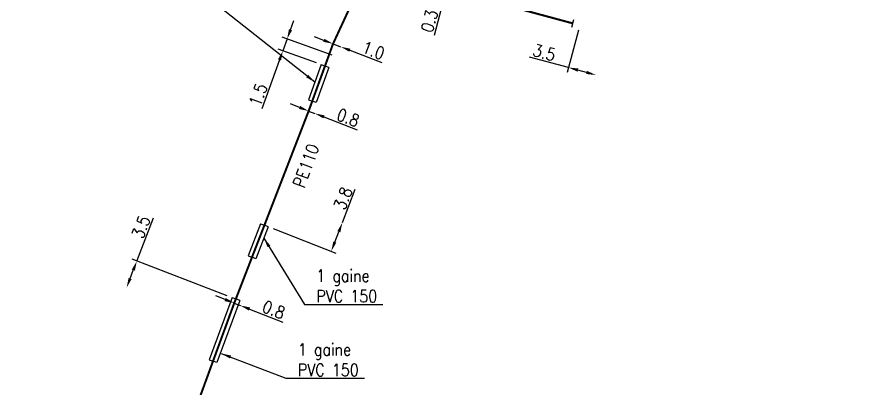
# Model space of a CAD drawing. Header units: millimetres. Extents: x 110000 to 110971, y 128118 to 129006.
# Drawn here: x 110428.5 to 110533, y 128530.9 to 128576.4 of the extents above; entities that cross this region are included whole.
import ezdxf
from ezdxf.enums import TextEntityAlignment as Align

# ---------------------------------------------------------------- set-up
doc = ezdxf.new("R2010")
doc.units = ezdxf.units.MM
doc.linetypes.add('L_100_PE', pattern=[14, 10, -1.5, 1, -1.5])
doc.layers.get('0').update_dxf_attribs({"linetype": 'CONTINUOUS'})
for name, color, linetype in [('L_140', 3, 'CONTINUOUS'), ('L_340', 7, 'CONTINUOUS'), ('L_400', 7, 'CONTINUOUS')]:
    doc.layers.add(name, color=color, linetype=linetype)
doc.styles.get("Standard").update_dxf_attribs({"font": 'romans.shx', "width": 0.85})
doc.dimstyles.get("Standard").update_dxf_attribs({"dimtxt": 1.5, "dimasz": 1.2, "dimexe": 0.625, "dimexo": 0.625, "dimgap": 0.25, "dimtad": 1, "dimdec": 1, "dimzin": 0, "dimdsep": 46, "dimtxsty": 'Standard', "dimcen": -0.5, "dimadec": 0, "dimazin": 0, "dimtfac": 1, "dimtdec": 1, "dimtmove": 0, "dimatfit": 3, "dimfxl": 1, "dimtolj": 1, "dimtzin": 0, "dimarcsym": 0})

# ---------------------------------------------------------------- blocks, each defined once
blk = doc.blocks.new('*D366')
at = {"layer": 'L_140', "color": 0, "linetype": 'Continuous', "lineweight": -2, "transparency": 16777216}
for p, q in [((110453.9, 128541.83), (110452.78, 128542.27)), ((110455.24, 128541.98), (110455.24, 128541.98)), ((110455.99, 128541.69), (110455.99, 128541.69)), ((110455.01, 128541.4), (110455.76, 128541.1)), ((110456.88, 128540.67), (110460.95, 128539.08))]:
    blk.add_line(p, q, dxfattribs=at)
at = {"layer": 'L_140', "color": 0, "linetype": 'Continuous', "transparency": 16777216}
for points in [[(110453.97, 128542.02), (110453.82, 128541.64), (110455.01, 128541.4)], [(110456.95, 128540.86), (110456.8, 128540.48), (110455.76, 128541.1)]]:
    blk.add_solid(points, dxfattribs=at)
at = {"layer": 'L_140', "color": 0, "linetype": 'Continuous', "transparency": 16777216, "insert": (110459.84, 128540.59), "char_height": 1.5, "attachment_point": 5, "rotation": 338.7023}
blk.add_mtext('\\A1;0.8', dxfattribs=at)
blk = doc.blocks.new('*D367')
at = {"layer": 'L_140', "color": 0, "linetype": 'Continuous', "lineweight": -2, "transparency": 16777216}
for p, q in [((110462.99, 128565.33), (110461.87, 128565.76)), ((110464.1, 128564.89), (110464.85, 128564.6)), ((110465.97, 128564.16), (110470.04, 128562.58))]:
    blk.add_line(p, q, dxfattribs=at)
at = {"layer": 'L_140', "color": 0, "linetype": 'Continuous', "transparency": 16777216}
for points in [[(110463.06, 128565.51), (110462.91, 128565.14), (110464.1, 128564.89)], [(110466.04, 128564.35), (110465.9, 128563.98), (110464.85, 128564.6)]]:
    blk.add_solid(points, dxfattribs=at)
at = {"layer": 'L_140', "color": 0, "linetype": 'Continuous', "transparency": 16777216, "insert": (110468.93, 128564.08), "char_height": 1.5, "attachment_point": 5, "rotation": 338.7023}
blk.add_mtext('\\A1;0.8', dxfattribs=at)
blk = doc.blocks.new('*D368')
at = {"layer": 'L_400', "color": 0, "linetype": 'Continuous', "lineweight": -2, "transparency": 16777216}
for p, q in [((110443.11, 128546.54), (110445.13, 128551.81)), ((110454.16, 128542.3), (110442.53, 128546.77)), ((110442.29, 128544.4), (110442.68, 128545.42))]:
    blk.add_line(p, q, dxfattribs=at)
at = {"layer": 'L_400', "color": 0, "linetype": 'Continuous', "transparency": 16777216}
for points in [[(110442.49, 128545.49), (110442.87, 128545.35), (110443.11, 128546.54)], [(110442.1, 128544.47), (110442.47, 128544.32), (110441.86, 128543.28)]]:
    blk.add_solid(points, dxfattribs=at)
at = {"layer": 'L_400', "color": 0, "linetype": 'Continuous', "transparency": 16777216, "insert": (110443.63, 128550.69), "char_height": 1.5, "attachment_point": 5, "rotation": 69.0056}
blk.add_mtext('\\A1;3.5', dxfattribs=at)
blk = doc.blocks.new('*D369')
at = {"layer": 'L_400', "color": 0, "linetype": 'Continuous', "lineweight": -2, "transparency": 16777216}
for p, q in [((110468.22, 128551.24), (110469.8, 128555.32)), ((110459.75, 128550.51), (110467.44, 128547.52)), ((110467.3, 128548.86), (110467.79, 128550.12))]:
    blk.add_line(p, q, dxfattribs=at)
at = {"layer": 'L_400', "color": 0, "linetype": 'Continuous', "transparency": 16777216}
for points in [[(110467.6, 128550.19), (110467.97, 128550.05), (110468.22, 128551.24)], [(110467.11, 128548.93), (110467.48, 128548.79), (110466.86, 128547.74)]]:
    blk.add_solid(points, dxfattribs=at)
at = {"layer": 'L_400', "color": 0, "linetype": 'Continuous', "transparency": 16777216, "insert": (110468.3, 128554.2), "char_height": 1.5, "attachment_point": 5, "rotation": 68.769}
blk.add_mtext('\\A1;3.8', dxfattribs=at)
blk = doc.blocks.new('*D370')
at = {"layer": 'L_140', "color": 0, "linetype": 'Continuous', "lineweight": -2, "transparency": 16777216}
for p, q in [((110465.96, 128573.53), (110464.83, 128573.96)), ((110467.08, 128573.11), (110468.01, 128572.75)), ((110469.13, 128572.32), (110473.05, 128570.83))]:
    blk.add_line(p, q, dxfattribs=at)
at = {"layer": 'L_140', "color": 0, "linetype": 'Continuous', "transparency": 16777216}
for points in [[(110466.03, 128573.72), (110465.88, 128573.35), (110467.08, 128573.11)], [(110469.2, 128572.51), (110469.06, 128572.14), (110468.01, 128572.75)]]:
    blk.add_solid(points, dxfattribs=at)
at = {"layer": 'L_140', "color": 0, "linetype": 'Continuous', "transparency": 16777216, "insert": (110472.01, 128572.3), "char_height": 1.5, "attachment_point": 5, "rotation": 339.1623}
blk.add_mtext('\\A1;1.0', dxfattribs=at)
blk = doc.blocks.new('*D372')
at = {"layer": 'L_400', "color": 0, "linetype": 'Continuous', "lineweight": -2, "transparency": 16777216}
for p, q in [((110461.88, 128574.83), (110462.29, 128575.96)), ((110466.97, 128571.71), (110460.88, 128573.91)), ((110461.47, 128573.7), (110460.95, 128572.26)), ((110465.05, 128570.78), (110460.36, 128572.47)), ((110460.54, 128571.13), (110458.37, 128565.14))]:
    blk.add_line(p, q, dxfattribs=at)
at = {"layer": 'L_400', "color": 0, "linetype": 'Continuous', "transparency": 16777216}
for points in [[(110461.69, 128574.9), (110462.07, 128574.76), (110461.47, 128573.7)], [(110460.35, 128571.2), (110460.73, 128571.07), (110460.95, 128572.26)]]:
    blk.add_solid(points, dxfattribs=at)
at = {"layer": 'L_400', "color": 0, "linetype": 'Continuous', "transparency": 16777216, "insert": (110457.94, 128566.88), "char_height": 1.5, "attachment_point": 5, "rotation": 70.1051}
blk.add_mtext('\\A1;1.5', dxfattribs=at)
blk = doc.blocks.new('*D399')
at = {"layer": 'L_340', "color": 0, "linetype": 'Continuous', "lineweight": -2, "transparency": 16777216}
for p, q in [((110497.07, 128574.77), (110495.67, 128569.6)), ((110495.83, 128570.21), (110491.08, 128571.49)), ((110498.04, 128569.61), (110496.99, 128569.89)), ((110499.04, 128568.69), (110499.04, 128568.69))]:
    blk.add_line(p, q, dxfattribs=at)
at = {"layer": 'L_340', "color": 0, "linetype": 'Continuous', "transparency": 16777216}
for points in [[(110497.04, 128570.09), (110496.94, 128569.7), (110495.83, 128570.21)], [(110498.1, 128569.8), (110497.99, 128569.42), (110499.2, 128569.29)]]:
    blk.add_solid(points, dxfattribs=at)
at = {"layer": 'L_340', "color": 0, "linetype": 'Continuous', "transparency": 16777216, "insert": (110492.88, 128572.04), "char_height": 1.5, "attachment_point": 5, "rotation": 344.8508}
blk.add_mtext('\\A1;3.5', dxfattribs=at)
blk = doc.blocks.new('*D400')
at = {"layer": 'L_340', "color": 0, "linetype": 'Continuous', "lineweight": -2, "transparency": 16777216}
for p, q in [((110481.25, 128580.94), (110481.56, 128582.1)), ((110480.94, 128579.78), (110480.86, 128579.49)), ((110480.55, 128578.33), (110479.42, 128574.11))]:
    blk.add_line(p, q, dxfattribs=at)
at = {"layer": 'L_340', "color": 0, "linetype": 'Continuous', "transparency": 16777216}
for points in [[(110481.06, 128580.99), (110481.44, 128580.89), (110480.94, 128579.78)], [(110480.36, 128578.38), (110480.74, 128578.28), (110480.86, 128579.49)]]:
    blk.add_solid(points, dxfattribs=at)
at = {"layer": 'L_340', "color": 0, "linetype": 'Continuous', "transparency": 16777216, "insert": (110478.86, 128575.9), "char_height": 1.5, "attachment_point": 5, "rotation": 74.9881}
blk.add_mtext('\\A1;0.3', dxfattribs=at)
blk = doc.blocks.new('L_340_07')
at = {"color": 0, "linetype": 'Continuous', "const_width": 0.25, "flags": 128}
blk.add_lwpolyline([(0, 0), (0.35, 0)], dxfattribs=at)
at = {"color": 0, "linetype": 'Continuous', "flags": 128}
blk.add_lwpolyline([(0.35, -0.5), (0.35, 0.5)], dxfattribs=at)
at = {"color": 0, "linetype": 'Continuous', "width": 0.75, "flags": 3}
for tag, p in [('DEF_LEG', (0.72, -3.47)), ('DEF_COUP', (0.72, -5.97)), ('DEF_TYPE', (0.72, -8.47))]:
    blk.add_attdef(tag, text='', height=1.2, dxfattribs=at).set_placement(p, align=Align.MIDDLE)

msp = doc.modelspace()

# ---------------------------------------------------------------- linework, layer by layer
at = {"layer": 'L_140', "linetype": 'L_100_PE', "flags": 128}
msp.add_lwpolyline([(110360.08, 128153.81, 0.25, 0.25, 0), (110350.27, 128181.95, 0.25, 0.25, 0), (110344.89, 128196.89, 0.25, 0.25, 0), (110342.08, 128207.48, 0.25, 0.25, 0), (110340.84, 128214.03, 0.25, 0.25, 0), (110341.91, 128215.07, 0.25, 0.25, 0), (110342.8, 128221.34, 0.25, 0.25, 0), (110342.03, 128222.38, 0.25, 0.25, 0), (110341.4, 128226.47, 0.25, 0.25, 0), (110342.98, 128239.52, 0.25, 0.25, 0), (110344.17, 128246.56, 0.25, 0.25, 0), (110344.6, 128248.03, 0.25, 0.25, 0), (110345.48, 128249.02, 0.25, 0.25, 0), (110346.08, 128251.11, 0.25, 0.25, 0), (110346.86, 128255.09, 0.25, 0.25, 0), (110349.26, 128262.74, 0.25, 0.25, 0), (110350.71, 128266.05, 0.25, 0.25, 0), (110350.71, 128266.05, 0.25, 0.25, 0), (110350.71, 128266.05, 0.25, 0.25, 0), (110357.98, 128289.35, 0.25, 0.25, 0), (110359.65, 128294.41, 0.25, 0.25, 0), (110364.08, 128307.3, 0.25, 0.25, 0), (110366.74, 128313.58, 0.25, 0.25, 0), (110370.53, 128324.41, 0.25, 0.25, 0), (110379.77, 128348.33, 0.25, 0.25, 0), (110385.48, 128362.64, 0.25, 0.25, 0), (110388.63, 128370.87, 0.25, 0.25, 0), (110392.53, 128381.17, 0.25, 0.25, 0), (110395.81, 128389.91, 0.25, 0.25, 0), (110399.29, 128398.62, 0.25, 0.25, 0), (110402.25, 128405.96, 0.25, 0.25, 0), (110403.78, 128410.01, 0.25, 0.25, 0), (110410.47, 128425.2, 0.25, 0.25, 0), (110416.76, 128440.78, 0.25, 0.25, 0), (110422.07, 128455.46, 0.25, 0.25, 0), (110428.09, 128471.18, 0.25, 0.25, 0), (110430.48, 128477.71, 0.25, 0.25, 0), (110434.53, 128488.62, 0.25, 0.25, 0), (110437.68, 128495.74, 0.25, 0.25, 0), (110441.98, 128507.11, 0.25, 0.25, 0), (110446.57, 128519.22, 0.25, 0.25, 0), (110450.38, 128528.71, 0.25, 0.25, 0), (110455.01, 128541.4, 0.25, 0.25, 0), (110464.1, 128564.89, 0.25, 0.25, 0), (110467.08, 128573.11, 0.25, 0.25, 0), (110470.51, 128580.53, 0.25, 0.25, 0), (110476.6, 128597.77, 0.25, 0.25, 0), (110476.83, 128598.5, 0.25, 0.25, 0), (110477.87, 128598.24, 0.25, 0.25, 0), (110479, 128601.22, 0.25, 0.25, 0), (110481.59, 128609.29, 0.25, 0.25, 0), (110485.54, 128617.38, 0.25, 0.25, 0), (110489.17, 128624.47, 0.25, 0.25, 0), (110492.31, 128631.16, 0.25, 0.25, 0), (110495.69, 128638.14, 0.25, 0.25, 0), (110498.86, 128644.4, 0.25, 0.25, 0), (110501.63, 128649.69, 0.25, 0.25, 0), (110509.79, 128662.42, 0.25, 0.25, 0), (110511.96, 128665.72, 0.25, 0.25, 0), (110515.37, 128670.23, 0.25, 0.25, 0), (110517.5, 128673.52, 0.25, 0.25, 0), (110519.11, 128675.26, 0.25, 0.25, 0), (110525.31, 128681.87, 0.25, 0.25, 0), (110526.53, 128683.25, 0.25, 0.25, 0), (110525.78, 128683.91, 0.25, 0.25, 0), (110527.14, 128685.44, 0.25, 0.25, 0), (110559.55, 128721.37, 0.25, 0.25, 0), (110559.66, 128721.49, 0.25, 0.25, 0), (110564.52, 128726.94, 0.25, 0.25, 0), (110565.25, 128727.75, 0.25, 0.25, 0), (110571.74, 128735.27, 0.25, 0.25, 0), (110574.39, 128738.35, 0.25, 0.25, 0), (110576, 128740.13, 0.25, 0.25, 0), (110583.41, 128748.3, 0.25, 0.25, 0), (110595.55, 128762.28, 0.25, 0.25, 0), (110602.63, 128770.3, 0.25, 0.25, 0), (110603.2, 128770.97, 0.25, 0.25, 0), (110609.73, 128778.55, 0.25, 0.25, 0), (110613.04, 128782.33, 0.25, 0.25, 0), (110625.78, 128796.44, 0.25, 0.25, 0), (110640.33, 128812.93, 0.25, 0.25, 0), (110646.41, 128819.76, 0.25, 0.25, 0), (110654.31, 128829.13, 0.25, 0.25, 0), (110666.36, 128841.87, 0.25, 0.25, 0), (110674.11, 128849.9, 0.25, 0.25, 0), (110686.74, 128861.91, 0.25, 0.25, 0), (110692.3, 128867.07, 0.25, 0.25, 0), (110700.28, 128874.59, 0.25, 0.25, 0), (110707.41, 128880.7, 0.25, 0.25, 0), (110714.88, 128888, 0.25, 0.25, 0), (110720.78, 128893.4, 0.25, 0.25, 0), (110726.57, 128898.24, 0.25, 0.25, 0), (110743.16, 128913.33, 0.25, 0.25, 0), (110766.78, 128934.72, 0.25, 0.25, 0), (110776.14, 128943.52, 0.25, 0.25, 0), (110783.96, 128950.69, 0.25, 0.25, 0), (110789.54, 128955.68, 0.25, 0.25, 0), (110792.81, 128958.69, 0.25, 0.25, 0), (110796.28, 128961.95, 0.25, 0.25, 0), (110832.26, 128993.05, 0.25, 0.25, 0), (110841.17, 129000, 0, 0, 0)], format="xyseb", dxfattribs=at)
at = {"layer": 'L_140', "linetype": 'L_100_PE', "const_width": 0.25, "flags": 128}
msp.add_lwpolyline([(110480.94, 128579.78), (110483.01, 128579.22), (110496.03, 128575.7)], dxfattribs=at)
at = {"layer": 'L_400', "color": 7, "linetype": 'CONTINUOUS'}
for p, q in [((110465.64, 128570.57), (110464.07, 128566.27)), ((110466.58, 128570.22), (110465.01, 128565.93)), ((110465.64, 128570.57), (110466.11, 128570.39)), ((110466.58, 128570.22), (110466.11, 128570.39)), ((110464.07, 128566.27), (110464.54, 128566.1)), ((110465.01, 128565.93), (110464.54, 128566.1)), ((110458.23, 128551.09), (110456.71, 128547.18)), ((110458.23, 128551.09), (110458.7, 128550.91)), ((110459.16, 128550.73), (110457.65, 128546.82)), ((110459.16, 128550.73), (110458.7, 128550.91)), ((110456.71, 128547.18), (110457.18, 128547)), ((110457.65, 128546.82), (110457.18, 128547)), ((110454.74, 128542.08), (110451.95, 128534.47)), ((110455.68, 128541.73), (110452.89, 128534.12)), ((110454.74, 128542.08), (110455.21, 128541.91)), ((110455.68, 128541.73), (110455.21, 128541.91)), ((110451.95, 128534.47), (110452.42, 128534.3)), ((110452.89, 128534.12), (110452.42, 128534.3))]:
    msp.add_line(p, q, dxfattribs=at)

# ---------------------------------------------------------------- block references
at = {"layer": 'L_340', "rotation": 344.85083706599}
msp.add_blockref('L_340_07', (110496.03, 128575.7), dxfattribs=at)

# ---------------------------------------------------------------- texts
at = {"layer": 'L_140', "linetype": 'Continuous', "width": 0.85}
msp.add_text('PE110', height=1.5, rotation=70.0411, dxfattribs=at).set_placement((110463.78, 128558.2), align=Align.MIDDLE)
at = {"layer": 'L_400', "linetype": 'Continuous', "char_height": 1.5, "attachment_point": 7}
for insert, width in [((110465.04, 128541.49), 19.2757), ((110462.78, 128532.47), 17.5668)]:
    msp.add_mtext('1 gaine \\PPVC 150', dxfattribs=dict(at, insert=insert, width=width))

# ---------------------------------------------------------------- dimensions: what is measured, and where the dimension line sits
at = {"layer": 'L_140', "linetype": 'Continuous'}
for base, p1, p2, angle, picture, middle in [((110468.01, 128572.75), (110467.08, 128573.11), (110468.01, 128572.75), 159.1623, '*D370', (110471.65, 128571.36)), ((110464.85, 128564.6), (110464.1, 128564.89), (110464.85, 128564.6), 158.7023, '*D367', (110468.56, 128563.15)), ((110455.76, 128541.1), (110455.01, 128541.4), (110455.76, 128541.1), 158.7023, '*D366', (110459.47, 128539.66))]:
    dim = msp.add_linear_dim(base=base, p1=p1, p2=p2, angle=angle, dimstyle='Standard', dxfattribs=at)
    dim.commit()
    dim.dimension.update_dxf_attribs({"geometry": picture, "text_midpoint": middle, "dimtype": 160})
at = {"layer": 'L_340', "linetype": 'Continuous'}
for base, p1, p2, angle, picture, middle in [((110480.86, 128579.49), (110480.94, 128579.78), (110480.86, 128579.49), 74.9881, '*D400', (110479.83, 128575.64)), ((110499.2, 128569.29), (110497.23, 128575.37), (110499.2, 128569.29), 164.8508, '*D399', (110492.61, 128571.08))]:
    dim = msp.add_linear_dim(base=base, p1=p1, p2=p2, angle=angle, dimstyle='Standard', dxfattribs=at)
    dim.commit()
    dim.dimension.update_dxf_attribs({"geometry": picture, "text_midpoint": middle, "dimtype": 160})
at = {"layer": 'L_400', "linetype": 'Continuous'}
for base, p1, p2, angle, picture, middle in [((110460.95, 128572.26), (110467.56, 128571.5), (110465.64, 128570.56), 250.1051, '*D372', (110458.88, 128566.54)), ((110468.22, 128551.24), (110459.16, 128550.73), (110468.22, 128551.24), 248.769, '*D369', (110469.23, 128553.84)), ((110443.11, 128546.54), (110441.86, 128543.28), (110454.74, 128542.08), 69.0056, '*D368', (110444.57, 128550.33))]:
    dim = msp.add_linear_dim(base=base, p1=p1, p2=p2, angle=angle, dimstyle='Standard', dxfattribs=at)
    dim.commit()
    dim.dimension.update_dxf_attribs({"geometry": picture, "text_midpoint": middle, "dimtype": 160})

# ---------------------------------------------------------------- leaders
msp.add_leader([(110464.86, 128568.42), (110447.57, 128582.08)], dimstyle='Standard', override={"dimgap": 0.25, "dimtad": 1}, dxfattribs=at)
at = {"layer": 'L_400', "linetype": 'Continuous', "annotation_type": 0, "has_hookline": 1, "hookline_direction": 0, "text_width": 8.14}
for points in [[(110458.63, 128549.35), (110463.59, 128541.24), (110464.79, 128541.24)], [(110453.43, 128535.23), (110461.33, 128532.22), (110462.53, 128532.22)]]:
    msp.add_leader(points, dimstyle='Standard', override={"dimgap": 0.25, "dimtad": 1}, dxfattribs=at)

doc.saveas('drawing.dxf')
